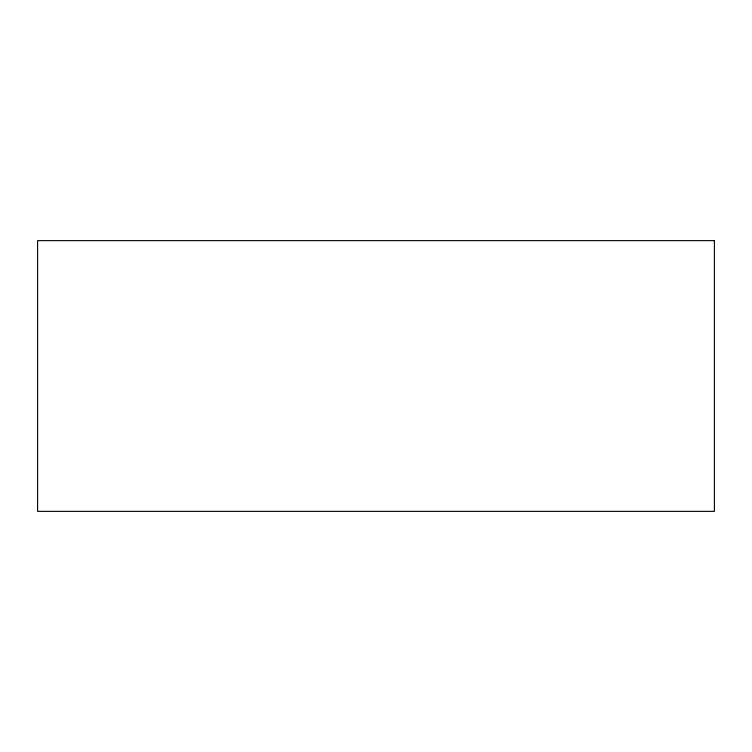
<?xml version="1.0" encoding="UTF-8"?>
<svg xmlns="http://www.w3.org/2000/svg" width="752" height="752" viewBox="0 0 752 752"><rect width="100%" height="100%" fill="white"/><g stroke="black" fill="none" stroke-linecap="round" stroke-linejoin="round"><path stroke-width="1.13" d="M714.4 240.64L37.6 240.64L37.6 511.36L714.4 511.36L714.4 240.64"/></g></svg>
